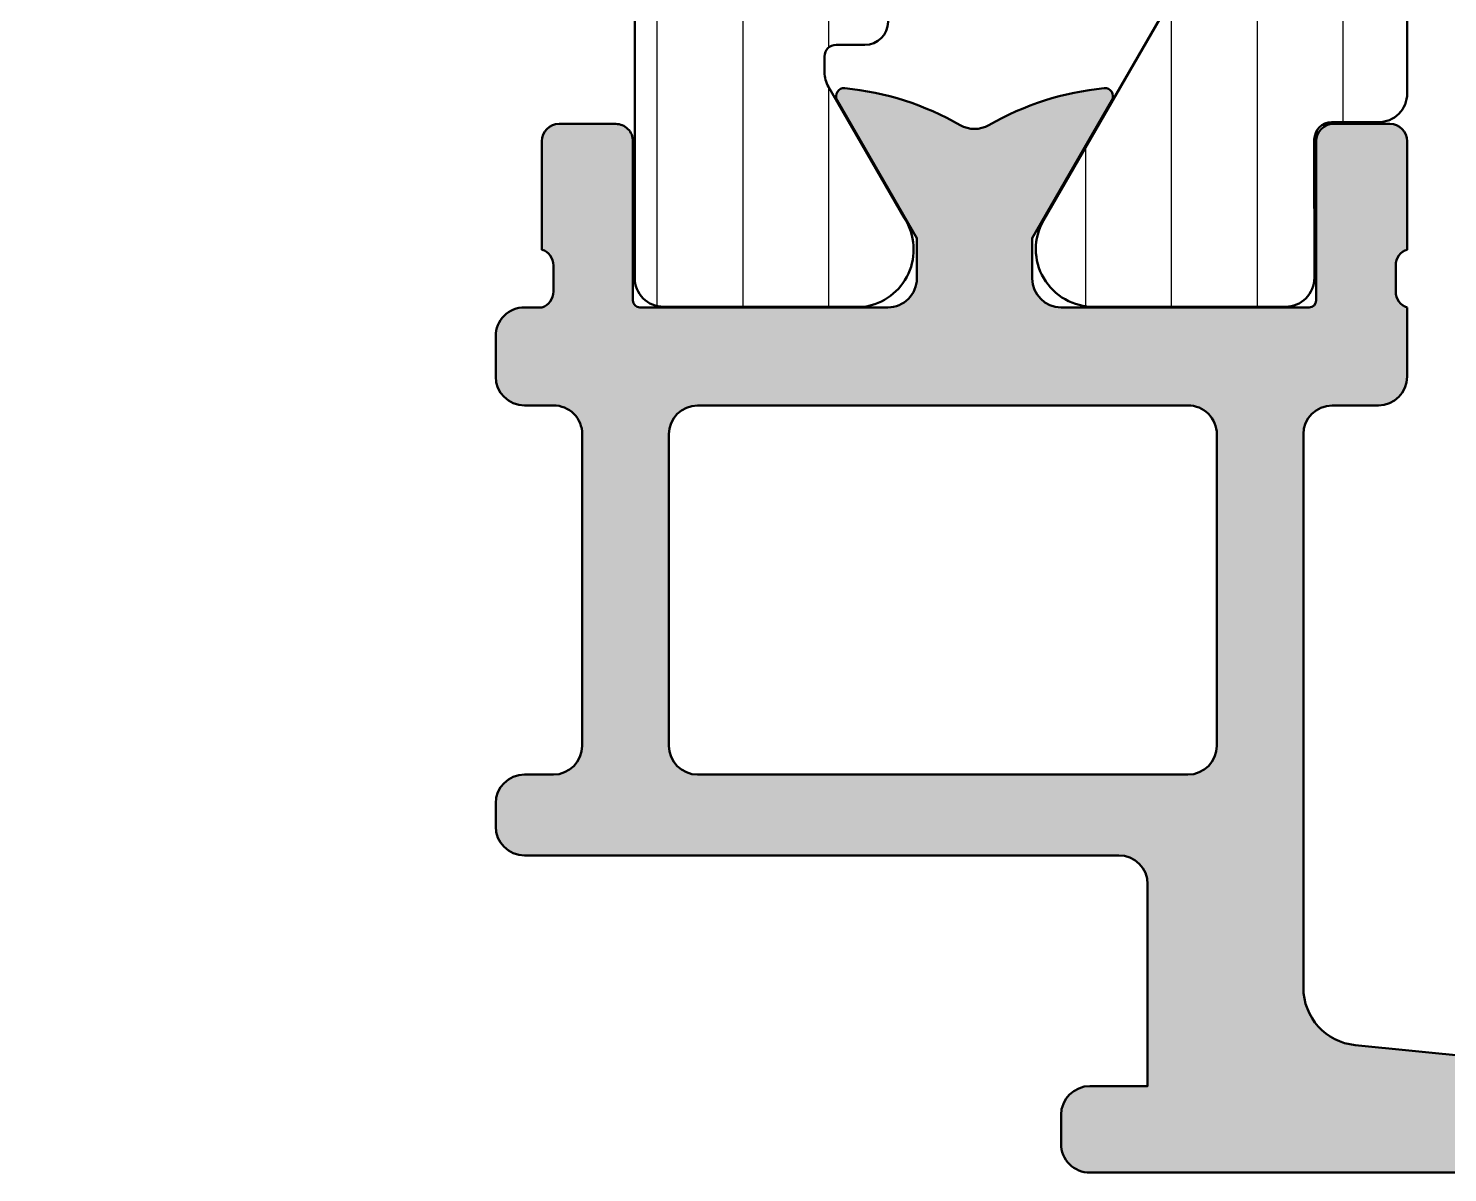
# Model space of a CAD drawing. Extents: x -30 to 40, y 10 to 95.
# Drawn here: x -10.9 to 13.7, y 10 to 29.84 of the extents above; entities that cross this region are included whole.
import ezdxf

# ---------------------------------------------------------------- set-up
doc = ezdxf.new("R2010")
doc.units = 0
for name, color, linetype, lineweight in [('0S-Alu contour', 7, 'Continuous', 50), ('0S-Alu hatch', 252, 'Continuous', 25), ('0S-Plastic contour', 254, 'Continuous', 50), ('0S-Plastic hatch', 253, 'Continuous', 25)]:
    doc.layers.add(name, color=color, linetype=linetype, lineweight=lineweight)
pattern_1 = [(90, (0, 0), (-1.4859, 0), [])]

# ---------------------------------------------------------------- blocks, each defined once
blk = doc.blocks.new('357010__941BBC19_8285_4D33_B949_28603EFFC6F2_')
at = {"layer": '0S-Alu hatch'}
h = blk.add_hatch(color=256, dxfattribs=at)
edge = h.paths.add_edge_path()
edge.add_ellipse((-1.7999898032567, 17.40005390802865), major_axis=(-0.5000203212478828, 0), ratio=1, start_angle=90.00232850153498, end_angle=179.9976714983276, ccw=False)
edge.add_line((-1.799969482421637, 16.90003358719369), (-2.299987792968764, 16.90003358719371))
edge.add_arc((-2.299873074497469, 16.39991886872267), 0.5001147316283513, 90.01314275281119, 179.9868572471968)
edge.add_line((-2.799987792968511, 16.40003358719378), (-2.799987792968607, 16.00000917313124))
edge.add_arc((-2.299873074497391, 16.0001238916024), 0.5001147316285254, 180.0131427528032, 269.9868572471953)
edge.add_line((-2.299987792968629, 15.50000917313119), (8.000000000000126, 15.50000917313125))
edge.add_ellipse((7.999999832762057, 15.00000900589331), major_axis=(-0.5000001672379706, 0), ratio=1, start_angle=180.0000191671709, end_angle=269.9999808359352, ccw=False)
edge.add_line((8.5, 15.00000917315848), (8.500000000000238, 11.50000905392193))
edge.add_line((8.500000000000238, 11.50000905392193), (7.500000000000142, 11.50000905392193))
edge.add_arc((7.500114718492028, 10.99989433541634), 0.500114731662908, 90.01314275516937, 179.9868504146385)
edge.add_line((7.000000000000112, 11.00000911352657), (7.000000000000255, 10.4999999999999))
edge.add_arc((7.500000000000255, 10.5), 0.5, 180, 270.0000000000008)
edge.add_line((7.500000000000262, 10), (34.51516230869372, 10))
edge.add_arc((34.51516230869372, 11), 1, 270, 330.0000000000003)
edge.add_line((35.38118771247816, 10.5), (39.93301270189221, 18.3839921488269))
edge.add_arc((39.49999999999998, 18.63399214882693), 0.5000000000000209, 329.9999999999986, 360)
edge.add_line((40, 18.63399214882693), (40, 19.50001755261138))
edge.add_arc((39.49988893498797, 19.49990648759932), 0.5001110773447327, 0.0127242862475983, 89.9872757137696)
edge.add_line((39.50000000000003, 20.00001755261135), (38.19999976158141, 20.00002518200592))
edge.add_arc((38.20012636111602, 19.49989858247132), 0.5001266155579773, 90.01450356544385, 179.985496434536)
edge.add_line((37.69999976158143, 19.5000251820061), (37.69999999999999, 19.00002518200591))
edge.add_line((37.69999999999999, 19.00002518200591), (38.15963058617074, 19.00002768697078))
edge.add_ellipse((38.15963331086043, 18.50002768697821), major_axis=(-0.4999999999999881, 0), ratio=1, start_angle=146.0000000000031, end_angle=270.000312226439, ccw=False)
edge.add_line((38.57415209713796, 18.22043123524287), (34.25727891424381, 11.82040354826459))
edge.add_ellipse((33.84276012796629, 12.09999999999996), major_axis=(-0.4999999999999938, 0), ratio=1, start_angle=90.0000000000008, end_angle=146.0000000000007, ccw=False)
edge.add_line((33.84276012796629, 11.59999999999996), (33.19999952316283, 11.59999999999996))
edge.add_ellipse((33.19999952316283, 12.09999999999996), major_axis=(-0.5, 0), ratio=1, start_angle=0, end_angle=90, ccw=False)
edge.add_line((32.69999952316283, 12.09999999999996), (32.69999952316283, 19.00003281140044))
edge.add_line((32.69999952316283, 19.00003281140044), (33.69999999999999, 19.00003281140044))
edge.add_line((33.69999999999999, 19.00003281140044), (33.69999952316283, 19.50003281140044))
edge.add_arc((33.20001632405638, 19.500049612294), 0.499983199388732, 359.9980746948052, 450.001925305276)
edge.add_line((33.19999952316285, 20.00003281140045), (31.89999443689983, 20.00001958706485))
edge.add_arc((31.89999952316285, 19.50001958709071), 0.5000000000000135, 90.00058284280946, 180)
edge.add_line((31.39999952316284, 19.50001958709071), (31.3999995231628, 15.50003223253827))
edge.add_ellipse((30.89999952316285, 15.50003223253825), major_axis=(-0.4999999999999574, 0), ratio=1, start_angle=89.99176985713979, end_angle=180, ccw=False)
edge.add_line((30.89992770161769, 15.00003223769663), (30.400071344708, 15.00010407741746))
edge.add_arc((30.39999952316284, 14.50010408257577), 0.5000000000000197, 89.99176985714065, 180)
edge.add_line((29.89999952316282, 14.50010408257577), (29.89999952316281, 14.30003457070762))
edge.add_arc((30.39999952316282, 14.30003457070762), 0.5000000000000036, 180, 270.0000000000004)
edge.add_line((30.39999952316282, 13.80003457070762), (30.89999952316282, 13.80003457070762))
edge.add_ellipse((30.89999952316282, 13.30003457070762), major_axis=(-0.4999999999999983, 0), ratio=1, start_angle=180, end_angle=270, ccw=False)
edge.add_line((31.39999952316282, 13.30003457070762), (31.39999952316276, 12.09999999999997))
edge.add_ellipse((30.89999952316272, 12.09999999999998), major_axis=(-0.5000000000000356, 0), ratio=1, start_angle=90.0000000000008, end_angle=180, ccw=False)
edge.add_line((30.89999952316273, 11.59999999999994), (18.20009077759615, 11.59999999999993))
edge.add_line((18.20009077759615, 11.59999999999993), (12.10049743652368, 12.20995962021374))
edge.add_ellipse((12.20000032875127, 13.20499722349364), major_axis=(-1.000000328751271, 0), ratio=1, start_angle=-2.6998692987945105e-06, end_angle=84.2894563541301, ccw=False)
edge.add_line((11.2, 13.20499717637201), (11.2, 22.79999999999995))
edge.add_ellipse((11.7, 22.79999999999995), major_axis=(-0.4999999999999965, 0), ratio=1, start_angle=270.0000000000008, end_angle=360, ccw=False)
edge.add_line((11.69999999999999, 23.29999999999994), (12.50000000000001, 23.29999999999995))
edge.add_arc((12.50000000000001, 23.79999999999995), 0.5, 270, 360)
edge.add_line((13, 23.79999999999995), (13, 25))
edge.add_ellipse((13.07883644654306, 25.26752059199312), major_axis=(-0.2788950563274408, 0), ratio=1, start_angle=-1.16458937409908, end_angle=73.58012358050598, ccw=False)
edge.add_line((12.799999, 25.2731889999915), (12.799999, 25.7267829999915))
edge.add_ellipse((13.07886709564317, 25.73244365946857), major_axis=(-0.2789255417371471, 0), ratio=1, start_angle=-73.57540544464467, end_angle=1.1628700728880972, ccw=False)
edge.add_line((13, 25.9999869999915), (13, 27.87999800000001))
edge.add_arc((12.70000000000001, 27.87999800000001), 0.2999999999999936, 0, 90)
edge.add_line((12.70000000000001, 28.179998), (11.7200256809572, 28.17999800000002))
edge.add_arc((11.7200256809572, 27.87999800000001), 0.3000000000000007, 90, 180)
edge.add_line((11.4200256809572, 27.87999800000001), (11.42002568095722, 25.12000000000002))
edge.add_ellipse((11.30002568095719, 25.12000000000002), major_axis=(-0.1200000000000223, 0), ratio=1, start_angle=90, end_angle=180, ccw=False)
edge.add_line((11.30002568095719, 25), (6.999999999999992, 25))
edge.add_ellipse((6.999999999999992, 25.49999999999999), major_axis=(-0.4999999999999858, 0), ratio=1, start_angle=0, end_angle=90, ccw=False)
edge.add_line((6.500000000000007, 25.49999999999999), (6.500000000000014, 26.19999999999999))
edge.add_line((6.500000000000014, 26.19999999999999), (7.881495457622364, 28.59282032302756))
edge.add_arc((7.761880215351695, 28.66188021535171), 0.1381197846483017, 330.000000000003, 455.6225775507925)
edge.add_arc((8.238223241173817, 23.82339113815223), 4.999999999999973, 95.62257755079376, 119.8582549736608)
edge.add_ellipse((5.500015258789133, 28.59331954906201), major_axis=(-0.4999999999999868, 0), ratio=1, start_angle=60.14174502633978, end_angle=119.8582549736602, ccw=False)
edge.add_arc((2.761807276404418, 23.82339113815213), 5.000000000000066, 60.1417450263394, 84.37742244920618)
edge.add_arc((3.238150302226543, 28.66188021535171), 0.1381197846483027, 84.37742244920398, 209.9999999999984)
edge.add_line((3.118535059955875, 28.59282032302756), (4.500030517578231, 26.20000000000001))
edge.add_line((4.500030517578231, 26.20000000000001), (4.500030517578231, 25.5))
edge.add_ellipse((4.000030517578245, 25.5), major_axis=(-0.4999999999999858, 0), ratio=1, start_angle=89.9999999999992, end_angle=180, ccw=False)
edge.add_line((4.000030517578238, 25.00000000000002), (-0.2999951633789735, 25.00000000000001))
edge.add_ellipse((-0.2999951633789664, 25.12000000000001), major_axis=(-0.120000000000001, 0), ratio=1, start_angle=0, end_angle=89.9999999999967, ccw=False)
edge.add_line((-0.4199951633789674, 25.12000000000001), (-0.419995163378971, 27.87999800000001))
edge.add_arc((-0.7199951633789752, 27.87999800000001), 0.3000000000000043, 0, 90.00000000000134)
edge.add_line((-0.7199951633789822, 28.17999800000001), (-1.699969482421764, 28.17999800000001))
edge.add_arc((-1.699969482421764, 27.87999800000001), 0.3000000000000007, 90, 180)
edge.add_line((-1.999969482421764, 27.87999800000001), (-1.999969482421754, 25.99998699999151))
edge.add_ellipse((-2.07883657806493, 25.73244365946858), major_axis=(-0.2789255417371497, 0), ratio=1, start_angle=178.8371299271117, end_angle=253.5754054446436, ccw=False)
edge.add_line((-1.799968482421762, 25.72678299999151), (-1.79996848242176, 25.27318899999149))
edge.add_ellipse((-2.078805928964797, 25.2675205919931), major_axis=(-0.2788950563274239, 0), ratio=1, start_angle=106.419876419496, end_angle=181.1645893740998, ccw=False)
edge.add_line((-1.999969482421738, 25), (-2.299969482421751, 25))
edge.add_arc((-2.299969482421772, 24.50000000000001), 0.4999999999999894, 89.99999999999756, 180)
edge.add_line((-2.799969482421762, 24.50000000000001), (-2.799969482421737, 23.79999999999999))
edge.add_arc((-2.299969482421772, 23.79999999999998), 0.4999999999999645, 180, 270)
edge.add_line((-2.299969482421772, 23.30000000000001), (-1.799969482421758, 23.3))
edge.add_ellipse((-1.799969482421744, 22.8), major_axis=(-0.5000000000000071, 0), ratio=1, start_angle=180, end_angle=270.00000000000165, ccw=False)
edge.add_line((-1.299969482421737, 22.8), (-1.299969482421737, 17.40003358719365))
edge = h.paths.add_edge_path()
edge.add_ellipse((0.7000305175782487, 17.40000917313124), major_axis=(-0.4999999999999929, 0), ratio=1, start_angle=0, end_angle=89.9999999999992, ccw=False)
edge.add_line((0.2000305175782557, 17.40000917313125), (0.2000305175782557, 22.80000000000001))
edge.add_ellipse((0.7000305175782559, 22.80000000000001), major_axis=(-0.5, 0), ratio=1, start_angle=270, end_angle=360, ccw=False)
edge.add_line((0.7000305175782559, 23.3), (9.200000000000003, 23.3))
edge.add_ellipse((9.200000000000008, 22.80000000000001), major_axis=(-0.5, 0), ratio=1, start_angle=180, end_angle=270.0000000000008, ccw=False)
edge.add_line((9.700000000000008, 22.80000000000001), (9.700000000000003, 17.40000917313124))
edge.add_ellipse((9.200000000000003, 17.40000917313124), major_axis=(-0.5, 0), ratio=1, start_angle=90, end_angle=180, ccw=False)
edge.add_line((9.200000000000003, 16.90000917313124), (0.7000305175782416, 16.90000917313124))
at = {"layer": '0S-Alu contour', "color": 7}
for points in [[(3.118535059955875, 28.59282032302756), (4.500030517578231, 26.20000000000001), (4.500030517578231, 25.5)], [(6.500000000000007, 25.49999999999999), (6.500000000000014, 26.19999999999999), (7.881495457622364, 28.59282032302756)], [(-0.7199951633789822, 28.17999800000001), (-1.699969482421764, 28.17999800000001)], [(12.70000000000001, 28.179998), (11.7200256809572, 28.17999800000002)], [(-1.999969482421764, 27.87999800000001), (-1.999969482421754, 25.99998699999151)], [(-0.4199951633789674, 25.12000000000001), (-0.419995163378971, 27.87999800000001)], [(11.4200256809572, 27.87999800000001), (11.42002568095722, 25.12000000000002)], [(13, 25.9999869999915), (13, 27.87999800000001)], [(-1.799968482421762, 25.72678299999151), (-1.79996848242176, 25.27318899999149)], [(12.799999, 25.2731889999915), (12.799999, 25.7267829999915)], [(-1.999969482421738, 25), (-2.299969482421751, 25)], [(4.000030517578238, 25.00000000000002), (-0.2999951633789735, 25.00000000000001)], [(11.30002568095719, 25), (6.999999999999992, 25)], [(13, 23.79999999999995), (13, 25)], [(-2.799969482421762, 24.50000000000001), (-2.799969482421737, 23.79999999999999)], [(-2.299969482421772, 23.30000000000001), (-1.799969482421758, 23.3)], [(0.7000305175782559, 23.3), (9.200000000000003, 23.3)], [(11.69999999999999, 23.29999999999994), (12.50000000000001, 23.29999999999995)], [(-1.299969482421737, 22.8), (-1.299969482421737, 17.40003358719365)], [(0.2000305175782557, 17.40000917313125), (0.2000305175782557, 22.80000000000001)], [(9.700000000000008, 22.80000000000001), (9.700000000000003, 17.40000917313124)], [(11.2, 13.20499717637201), (11.2, 22.79999999999995)], [(33.19999952316285, 20.00003281140045), (31.89999443689983, 20.00001958706485)], [(39.50000000000003, 20.00001755261135), (38.19999976158141, 20.00002518200592)], [(31.39999952316284, 19.50001958709071), (31.3999995231628, 15.50003223253827)], [(32.69999952316283, 12.09999999999996), (32.69999952316283, 19.00003281140044), (33.69999999999999, 19.00003281140044), (33.69999952316283, 19.50003281140044)], [(37.69999976158143, 19.5000251820061), (37.69999999999999, 19.00002518200591), (38.15963058617074, 19.00002768697078)], [(40, 18.63399214882693), (40, 19.50001755261138)], [(38.57415209713796, 18.22043123524287), (34.25727891424381, 11.82040354826459)], [(35.38118771247816, 10.5), (39.93301270189221, 18.3839921488269)], [(-1.799969482421637, 16.90003358719369), (-2.299987792968764, 16.90003358719371)], [(9.200000000000003, 16.90000917313124), (0.7000305175782416, 16.90000917313124)], [(-2.799987792968511, 16.40003358719378), (-2.799987792968607, 16.00000917313124)], [(-2.299987792968629, 15.50000917313119), (8.000000000000126, 15.50000917313125)], [(8.5, 15.00000917315848), (8.500000000000238, 11.50000905392193), (7.500000000000142, 11.50000905392193)], [(30.89992770161769, 15.00003223769663), (30.400071344708, 15.00010407741746)], [(29.89999952316282, 14.50010408257577), (29.89999952316281, 14.30003457070762)], [(30.39999952316282, 13.80003457070762), (30.89999952316282, 13.80003457070762)], [(31.39999952316282, 13.30003457070762), (31.39999952316276, 12.09999999999997)], [(30.89999952316273, 11.59999999999994), (18.20009077759615, 11.59999999999993), (12.10049743652368, 12.20995962021374)], [(33.84276012796629, 11.59999999999996), (33.19999952316283, 11.59999999999996)], [(7.000000000000112, 11.00000911352657), (7.000000000000255, 10.4999999999999)], [(7.500000000000262, 10), (34.51516230869372, 10)]]:
    blk.add_lwpolyline(points, dxfattribs=at)
for centre, radius, start, end in [((3.238150302226543, 28.66188021535171), 0.1381197846483027, 84.37742244920398, 209.9999999999984), ((2.761807276404418, 23.82339113815213), 5.000000000000066, 60.1417450263394, 84.37742244920618), ((8.238223241173817, 23.82339113815223), 4.999999999999973, 95.62257755079376, 119.8582549736608), ((7.761880215351695, 28.66188021535171), 0.1381197846483017, 330.000000000003, 95.62257755079256), ((-1.699969482421764, 27.87999800000001), 0.3000000000000007, 90, 180), ((-0.7199951633789752, 27.87999800000001), 0.3000000000000043, 0, 90.00000000000134), ((11.7200256809572, 27.87999800000001), 0.3000000000000007, 90, 180), ((12.70000000000001, 27.87999800000001), 0.2999999999999936, 0, 90), ((-2.299969482421772, 24.50000000000001), 0.4999999999999894, 89.99999999999756, 180), ((-2.299969482421772, 23.79999999999998), 0.4999999999999645, 180, 270), ((12.50000000000001, 23.79999999999995), 0.5, 270, 0), ((31.89999952316285, 19.50001958709071), 0.5000000000000135, 90.00058284280946, 180), ((33.20001632405638, 19.500049612294), 0.499983199388732, 359.9980746948052, 90.00192530527598), ((38.20012636111602, 19.49989858247132), 0.5001266155579773, 90.01450356544385, 179.985496434536), ((39.49988893498797, 19.49990648759932), 0.5001110773447327, 0.0127242862475983, 89.9872757137696), ((39.49999999999998, 18.63399214882693), 0.5000000000000209, 329.9999999999986, 0), ((-2.299873074497469, 16.39991886872267), 0.5001147316283513, 90.01314275281119, 179.9868572471968), ((-2.299873074497391, 16.0001238916024), 0.5001147316285254, 180.0131427528032, 269.9868572471953), ((30.39999952316284, 14.50010408257577), 0.5000000000000197, 89.99176985714065, 180), ((30.39999952316282, 14.30003457070762), 0.5000000000000036, 180, 270.0000000000004), ((7.500114718492028, 10.99989433541634), 0.500114731662908, 90.01314275516937, 179.9868504146385), ((7.500000000000255, 10.5), 0.5, 180, 270.0000000000008), ((34.51516230869372, 11), 1, 270, 330.0000000000003)]:
    blk.add_arc(centre, radius, start, end, dxfattribs=at)
at = {"layer": '0S-Alu contour', "color": 7, "extrusion": (0, 0, -1)}
for centre, radius, start, end in [((-5.500015258789133, 28.59331954906201), 0.4999999999999868, 240.1417450263398, 299.8582549736602), ((2.07883657806493, 25.73244365946858), 0.2789255417371497, 106.4245945553564, 181.1628700728884), ((-13.07886709564317, 25.73244365946857), 0.2789255417371471, 358.8371299271119, 73.57540544464473), ((-4.000030517578245, 25.5), 0.4999999999999858, 180, 270.0000000000008), ((-6.999999999999992, 25.49999999999999), 0.4999999999999858, 270, 0), ((2.078805928964797, 25.2675205919931), 0.2788950563274239, 178.8354106259002, 253.580123580504), ((0.2999951633789664, 25.12000000000001), 0.120000000000001, 270.0000000000033, 0), ((-11.30002568095719, 25.12000000000002), 0.1200000000000223, 180, 270), ((-13.07883644654306, 25.26752059199312), 0.2788950563274408, 286.419876419494, 1.164589374099114), ((1.799969482421744, 22.8), 0.5000000000000071, 89.99999999999837, 180), ((-0.7000305175782559, 22.80000000000001), 0.5, 0, 90), ((-9.200000000000008, 22.80000000000001), 0.5, 89.9999999999992, 180), ((-11.7, 22.79999999999995), 0.4999999999999965, 0, 89.9999999999992), ((-38.15963331086043, 18.50002768697821), 0.4999999999999881, 89.99968777356098, 213.9999999999969), ((1.7999898032567, 17.40005390802865), 0.5000203212478828, 180.0023285016724, 269.997671498465), ((-0.7000305175782487, 17.40000917313124), 0.4999999999999929, 270.0000000000008, 0), ((-9.200000000000003, 17.40000917313124), 0.5, 180, 270), ((-7.999999832762057, 15.00000900589331), 0.5000001672379706, 90.0000191640648, 179.9999808328291), ((-30.89999952316285, 15.50003223253825), 0.4999999999999574, 180, 270.0082301428602), ((-30.89999952316282, 13.30003457070762), 0.4999999999999983, 90, 180), ((-12.20000032875127, 13.20499722349364), 1.000000328751271, 275.7105436458699, 2.6998693284e-06), ((-30.89999952316272, 12.09999999999998), 0.5000000000000356, 180, 269.9999999999992), ((-33.19999952316283, 12.09999999999996), 0.5, 270, 0), ((-33.84276012796629, 12.09999999999996), 0.4999999999999938, 213.9999999999993, 269.9999999999992)]:
    blk.add_arc(centre, radius, start, end, dxfattribs=at)
blk = doc.blocks.new('244381__C27833D8_214C_4881_BDEB_C3F2AD22E006___C66CCAC8_19B4_4823_9465_B4FE70F421A6_')
at = {"layer": '0S-Plastic hatch'}
h = blk.add_hatch(dxfattribs=at)
h.set_pattern_fill('ANSI31', color=256, scale=0.4680000000000001, angle=45, style=0)
h.set_pattern_definition(pattern_1)
edge = h.paths.add_edge_path()
edge.add_line((-0.689378923369489, 57.45000000000214), (-6.165939918831561, 57.45000000000215))
edge.add_arc((-6.165939918831675, 56.95000000000178), 0.5000000000003624, 89.99999999998697, 119.9999999999894)
edge.add_line((-6.415939918831776, 57.38301270189436), (-10.64991451504716, 54.93852632902732))
edge.add_arc((-10.39991451504729, 54.50551362713491), 0.5000000000000967, 119.9999999999757, 180)
edge.add_line((-10.89991451504739, 54.50551362713491), (-10.89991451504739, 44.2018827742202))
edge.add_line((-10.89991451504739, 44.2018827742202), (-10.44167099437403, 33.70638061263662))
edge.add_arc((-9.442622772792333, 33.75000000000198), 0.9999999999998387, 182.5000000000017, 270.0000000000061)
edge.add_line((-9.442622772792227, 32.75000000000215), (-1.58241885075467, 32.75000000000213))
edge.add_ellipse((-1.582418850754635, 32.25000000000232), major_axis=(-0.4999999999998153, 0), ratio=1, start_angle=207.0072193886972, end_angle=270.0000000000041, ccw=False)
edge.add_line((-1.13694419407586, 32.47705138241772), (-0.4219284932878722, 31.0741910675401))
edge.add_ellipse((-0.6892132872952815, 30.93796023809087), major_axis=(-0.3000000000000101, 0), ratio=1, start_angle=179.9920113084649, end_angle=207.0072193886818, ccw=False)
edge.add_line((-0.3892132902113369, 30.93791840939994), (-0.3899700994855664, 25.50999861706367))
edge.add_arc((0.1100258779530492, 25.50999597743859), 0.4999959774455833, 179.9996975182267, 270.0003024811867)
edge.add_line((0.1100285175781294, 25.00999999999998), (3.586570015677601, 25.00999999999997))
edge.add_arc((3.444259366686253, 25.99981807472282), 0.9999960709244732, 278.1816080518995, 392.7270160998408)
edge.add_line((4.285512015677596, 26.54045299999997), (2.966995162718951, 28.82419149298998))
edge.add_ellipse((3.400007879449347, 29.07419146728954), major_axis=(-0.5000000000000199, 0), ratio=1, start_angle=0.001175055589214935, end_angle=29.999996599344172, ccw=False)
edge.add_line((2.900007879554478, 29.07418121299508), (2.900085484952619, 29.34999999957518))
edge.add_ellipse((3.100085485166069, 29.34999999978869), major_axis=(-0.2000000002134499, 0), ratio=1, start_angle=270.000000061201, end_angle=360, ccw=False)
edge.add_line((3.100085484952437, 29.55000000000215), (3.600119733946293, 29.5500000000022))
edge.add_arc((3.600119733946321, 29.95000000000216), 0.3999999999999559, 269.9999999999959, 449.9999999999959)
edge.add_ellipse((3.600119733946343, 30.65000000000218), major_axis=(-0.3000000000000647, 0), ratio=1, start_angle=0, end_angle=90.00000000000142, ccw=False)
edge.add_line((3.300119733946278, 30.65000000000218), (3.300119733946281, 30.85000000000218))
edge.add_arc((3.000119733946277, 30.85000000000218), 0.3000000000000043, 0, 180)
edge.add_line((2.700119733946273, 30.85000000000218), (2.70011973394628, 30.6655783596252))
edge.add_ellipse((2.400119733946262, 30.66557835962518), major_axis=(-0.3000000000000184, 0), ratio=1, start_angle=82.23741734384498, end_angle=180, ccw=False)
edge.add_ellipse((2.629736234724745, 32.3500000000022), major_axis=(-2.000000000000061, 0), ratio=1, start_angle=27.00721938868992, end_angle=82.237417343841, ccw=False)
edge.add_line((0.8478376080088169, 31.44179447034047), (-3.745389171726237, 40.45370226400081))
edge.add_ellipse((-3.299914515048108, 40.68075364641624), major_axis=(-0.4999999999992595, 0), ratio=1, start_angle=0, end_angle=27.007219388734995, ccw=False)
edge.add_line((-3.799914515047367, 40.68075364641624), (-3.799914515047369, 46.80441558773061))
edge.add_ellipse((-3.299914515047383, 46.80441558773061), major_axis=(-0.4999999999999858, 0), ratio=1, start_angle=314.9999999999979, end_angle=360, ccw=False)
edge.add_line((-3.653467905640634, 47.15796897832389), (-0.2857009526743686, 50.52573593128991))
edge.add_arc((-1.699914515047403, 51.93994949366306), 1.999999999999995, 314.9999999999977, 360)
edge.add_line((0.300085484952592, 51.93994949366306), (0.3000854849527101, 55.40247913859531))
edge.add_ellipse((1.300085484952639, 55.40247913859527), major_axis=(-0.999999999999929, 0), ratio=1, start_angle=296.98646930829625, end_angle=360, ccw=False)
edge.add_line((0.8463054136234321, 56.29359285011828), (2.263985712547473, 57.01551538239346))
edge.add_ellipse((2.400119733946247, 56.7481812689365), major_axis=(-0.3000000000000356, 0), ratio=1, start_angle=180, end_angle=296.98646930829335, ccw=False)
edge.add_line((2.700119733946283, 56.7481812689365), (2.70011973394628, 56.65000000000213))
edge.add_arc((3.000119733946277, 56.65000000000214), 0.2999999999999971, 180, 360)
edge.add_line((3.300119733946274, 56.65000000000214), (3.300119733946281, 56.85000000000213))
edge.add_ellipse((3.60011973394635, 56.85000000000211), major_axis=(-0.3000000000000682, 0), ratio=1, start_angle=270, end_angle=360, ccw=False)
edge.add_arc((3.600119733946321, 57.55000000000215), 0.3999999999999701, 270.0000000000041, 450.000000000004)
edge.add_line((3.600119733946293, 57.95000000000213), (3.100085484952494, 57.9500000000022))
edge.add_ellipse((3.10008548495265, 58.1500000000021), major_axis=(-0.1999999999999034, 0), ratio=1, start_angle=0, end_angle=89.99999999995521, ccw=False)
edge.add_line((2.900085484952747, 58.1500000000021), (2.900007879554472, 58.42581878700404))
edge.add_ellipse((3.400007879449312, 58.42580853271038), major_axis=(-0.4999999999999902, 0), ratio=1, start_angle=330.00000340065566, end_angle=359.9988249447209, ccw=False)
edge.add_line((2.966995162718942, 58.67580850700993), (4.285512015677603, 60.95954699999998))
edge.add_arc((3.444259366686253, 61.50018192527712), 0.9999960709244721, 327.2729839001601, 441.8183919481002)
edge.add_line((3.586570015677606, 62.48999999999997), (0.1100285175781295, 62.48999999999997))
edge.add_arc((0.1100258779530563, 61.99000402256135), 0.4999959774455833, 89.99969751881414, 180.0003024817733)
edge.add_line((-0.3899700994855592, 61.99000138293116), (-0.3893789262855591, 57.7500418286932))
edge.add_ellipse((-0.6893789233694961, 57.75000000000214), major_axis=(-0.3000000000000025, 0), ratio=1, start_angle=90.00000000000131, end_angle=180.0079886915353, ccw=False)
edge = h.paths.add_edge_path()
edge.add_line((-4.414128077420407, 48.65000000000215), (-9.199914515047347, 48.65000000000215))
edge.add_ellipse((-9.199914515047347, 49.65000000000215), major_axis=(-1, 0), ratio=1, start_angle=0, end_angle=90, ccw=False)
edge.add_line((-10.19991451504735, 49.65000000000215), (-10.19991451504734, 53.81269330410751))
edge.add_ellipse((-9.199914515047347, 53.81269330410751), major_axis=(-0.9999999999999964, 0), ratio=1, start_angle=300.0000000000001, end_angle=360, ccw=False)
edge.add_line((-9.699914515047347, 54.67871870789195), (-6.344400887914396, 56.61602540378659))
edge.add_ellipse((-5.844400887914389, 55.75000000000216), major_axis=(-0.9999999999999994, 0), ratio=1, start_angle=270.0000000000004, end_angle=300.0000000000005, ccw=False)
edge.add_line((-5.844400887914396, 56.75000000000216), (-1.999914515047301, 56.75000000000216))
edge.add_ellipse((-1.999914515047301, 55.75000000000216), major_axis=(-1, 0), ratio=1, start_angle=180, end_angle=270, ccw=False)
edge.add_line((-0.9999145150473012, 55.75000000000216), (-0.9999145150473006, 52.06421356237525))
edge.add_ellipse((-1.999914515047308, 52.06421356237525), major_axis=(-1.000000000000007, 0), ratio=1, start_angle=135.0000000000006, end_angle=180, ccw=False)
edge.add_line((-1.292807733860748, 51.3571067811887), (-3.707021296233858, 48.94289321881561))
edge.add_ellipse((-4.414128077420407, 49.65000000000215), major_axis=(-0.9999999999999998, 0), ratio=1, start_angle=90, end_angle=135.0000000000001, ccw=False)
edge = h.paths.add_edge_path()
edge.add_ellipse((-2.884322525292411, 34.75000000000207), major_axis=(-0.4999999999999235, 0), ratio=1, start_angle=89.99999999999852, end_angle=206.7367475977945, ccw=False)
edge.add_line((-2.884322525292425, 34.25000000000215), (-8.807447307541004, 34.25000000000216))
edge.add_ellipse((-8.807447307540983, 35.25000000000213), major_axis=(-0.9999999999999715, 0), ratio=1, start_angle=2.5000000000035243, end_angle=89.9999999999988, ccw=False)
edge.add_line((-9.80649552912281, 35.20638061263674), (-9.986457626838506, 39.32819030631973))
edge.add_ellipse((-9.486933516047735, 39.35000000000231), major_axis=(-0.4999999999998404, 0), ratio=1, start_angle=-90.00000000002109, end_angle=2.499999999990507, ccw=False)
edge.add_line((-9.48693351604755, 39.85000000000214), (-5.201579273487716, 39.85000000000214))
edge.add_ellipse((-5.201579273487723, 39.35000000000206), major_axis=(-0.5000000000000853, 0), ratio=1, start_angle=206.7367475977952, end_angle=269.9999999999992, ccw=False)
edge.add_line((-4.755037760279495, 39.57494594235664), (-2.437781012084323, 34.97494594235657))
edge = h.paths.add_edge_path()
edge.add_ellipse((-9.57425540186457, 41.35000000000216), major_axis=(-0.5000000000000142, 0), ratio=1, start_angle=2.500000000001819, end_angle=90.00000000000159, ccw=False)
edge.add_line((-10.07377951265551, 41.32819030631948), (-10.19991451504735, 44.21715682855328))
edge.add_line((-10.19991451504735, 44.21715682855328), (-10.19991451504734, 47.15000000000215))
edge.add_ellipse((-9.69991451504734, 47.15000000000215), major_axis=(-0.5, 0), ratio=1, start_angle=270.0000000000008, end_angle=360, ccw=False)
edge.add_line((-9.699914515047347, 47.65000000000215), (-5.599914515047323, 47.65000000000215))
edge.add_ellipse((-5.599914515047323, 47.15000000000215), major_axis=(-0.5, 0), ratio=1, start_angle=180, end_angle=270, ccw=False)
edge.add_line((-5.099914515047323, 47.15000000000215), (-5.09991451504732, 41.35000000000213))
edge.add_ellipse((-5.599914515047323, 41.35000000000213), major_axis=(-0.5000000000000036, 0), ratio=1, start_angle=90, end_angle=180, ccw=False)
edge.add_line((-5.599914515047323, 40.85000000000214), (-9.574255401864553, 40.85000000000214))
at = {"layer": '0S-Alu contour', "color": 7}
for points in [[(-9.699914515047347, 54.67871870789195), (-6.344400887914396, 56.61602540378659)], [(-5.844400887914396, 56.75000000000216), (-1.999914515047301, 56.75000000000216)], [(-0.9999145150473012, 55.75000000000216), (-0.9999145150473006, 52.06421356237525)], [(-10.19991451504735, 49.65000000000215), (-10.19991451504734, 53.81269330410751)], [(-1.292807733860748, 51.3571067811887), (-3.707021296233858, 48.94289321881561)], [(-4.414128077420407, 48.65000000000215), (-9.199914515047347, 48.65000000000215)], [(-9.699914515047347, 47.65000000000215), (-5.599914515047323, 47.65000000000215)], [(-10.07377951265551, 41.32819030631948), (-10.19991451504735, 44.21715682855328), (-10.19991451504734, 47.15000000000215)], [(-5.099914515047323, 47.15000000000215), (-5.09991451504732, 41.35000000000213)], [(-5.599914515047323, 40.85000000000214), (-9.574255401864553, 40.85000000000214)], [(-9.48693351604755, 39.85000000000214), (-5.201579273487716, 39.85000000000214)], [(-4.755037760279495, 39.57494594235664), (-2.437781012084323, 34.97494594235657)], [(-9.80649552912281, 35.20638061263674), (-9.986457626838506, 39.32819030631973)], [(-2.884322525292425, 34.25000000000215), (-8.807447307541004, 34.25000000000216)]]:
    blk.add_lwpolyline(points, dxfattribs=at)
at = {"layer": '0S-Alu contour', "color": 7, "extrusion": (0, 0, -1)}
for centre, radius, start, end in [((5.844400887914389, 55.75000000000216), 0.9999999999999994, 59.99999999999951, 89.99999999999959), ((1.999914515047301, 55.75000000000216), 1, 90, 180), ((9.199914515047347, 53.81269330410751), 0.9999999999999964, 0, 59.99999999999986), ((1.999914515047308, 52.06421356237525), 1.000000000000007, 180, 224.9999999999994), ((9.199914515047347, 49.65000000000215), 1, 270, 0), ((4.414128077420407, 49.65000000000215), 0.9999999999999998, 224.9999999999999, 270), ((9.69991451504734, 47.15000000000215), 0.5, 0, 89.9999999999992), ((5.599914515047323, 47.15000000000215), 0.5, 90, 180), ((5.599914515047323, 41.35000000000213), 0.5000000000000036, 180, 270), ((9.57425540186457, 41.35000000000216), 0.5000000000000142, 269.9999999999984, 357.4999999999982), ((9.486933516047735, 39.35000000000231), 0.4999999999998404, 357.5000000000095, 90.00000000002115), ((5.201579273487723, 39.35000000000206), 0.5000000000000853, 90.00000000000081, 153.2632524022048), ((8.807447307540983, 35.25000000000213), 0.9999999999999715, 270.0000000000012, 357.4999999999965), ((2.884322525292411, 34.75000000000207), 0.4999999999999235, 153.2632524022055, 270.0000000000016)]:
    blk.add_arc(centre, radius, start, end, dxfattribs=at)
at = {"layer": '0S-Plastic contour', "color": 7}
for points in [[(3.586570015677606, 62.48999999999997), (0.1100285175781295, 62.48999999999997)], [(-0.3899700994855592, 61.99000138293116), (-0.3893789262855591, 57.7500418286932)], [(2.966995162718942, 58.67580850700993), (4.285512015677603, 60.95954699999998)], [(2.900085484952747, 58.1500000000021), (2.900007879554472, 58.42581878700404)], [(3.600119733946293, 57.95000000000213), (3.100085484952494, 57.9500000000022)], [(-6.415939918831776, 57.38301270189436), (-10.64991451504716, 54.93852632902732)], [(-0.689378923369489, 57.45000000000214), (-6.165939918831561, 57.45000000000215)], [(0.8463054136234321, 56.29359285011828), (2.263985712547473, 57.01551538239346)], [(3.300119733946274, 56.65000000000214), (3.300119733946281, 56.85000000000213)], [(2.700119733946283, 56.7481812689365), (2.70011973394628, 56.65000000000213)], [(0.300085484952592, 51.93994949366306), (0.3000854849527101, 55.40247913859531)], [(-10.89991451504739, 54.50551362713491), (-10.89991451504739, 44.2018827742202), (-10.44167099437403, 33.70638061263662)], [(-3.653467905640634, 47.15796897832389), (-0.2857009526743686, 50.52573593128991)], [(-3.799914515047367, 40.68075364641624), (-3.799914515047369, 46.80441558773061)], [(0.8478376080088169, 31.44179447034047), (-3.745389171726237, 40.45370226400081)], [(-9.442622772792227, 32.75000000000215), (-1.58241885075467, 32.75000000000213)], [(-1.13694419407586, 32.47705138241772), (-0.4219284932878722, 31.0741910675401)], [(-0.3892132902113369, 30.93791840939994), (-0.3899700994855664, 25.50999861706367)], [(2.700119733946273, 30.85000000000218), (2.70011973394628, 30.6655783596252)], [(3.300119733946278, 30.65000000000218), (3.300119733946281, 30.85000000000218)], [(3.100085484952437, 29.55000000000215), (3.600119733946293, 29.5500000000022)], [(2.900007879554478, 29.07418121299508), (2.900085484952619, 29.34999999957518)], [(4.285512015677596, 26.54045299999997), (2.966995162718951, 28.82419149298998)], [(0.1100285175781294, 25.00999999999998), (3.586570015677601, 25.00999999999997)]]:
    blk.add_lwpolyline(points, dxfattribs=at)
for centre, radius, start, end in [((0.1100258779530563, 61.99000402256135), 0.4999959774455833, 89.99969751881414, 180.0003024817733), ((3.444259366686253, 61.50018192527712), 0.9999960709244721, 327.2729839001601, 81.81839194810026), ((3.600119733946321, 57.55000000000215), 0.3999999999999701, 270.0000000000041, 90.00000000000406), ((-6.165939918831675, 56.95000000000178), 0.5000000000003624, 89.99999999998697, 119.9999999999894), ((3.000119733946277, 56.65000000000214), 0.2999999999999971, 180, 0), ((-10.39991451504729, 54.50551362713491), 0.5000000000000967, 119.9999999999757, 180), ((-1.699914515047403, 51.93994949366306), 1.999999999999995, 314.9999999999977, 0), ((-9.442622772792333, 33.75000000000198), 0.9999999999998387, 182.5000000000017, 270.0000000000061), ((3.000119733946277, 30.85000000000218), 0.3000000000000043, 0, 180), ((3.600119733946321, 29.95000000000216), 0.3999999999999559, 269.9999999999959, 89.99999999999594), ((3.444259366686253, 25.99981807472282), 0.9999960709244732, 278.1816080518995, 32.7270160998408), ((0.1100258779530492, 25.50999597743859), 0.4999959774455833, 179.9996975182267, 270.0003024811867)]:
    blk.add_arc(centre, radius, start, end, dxfattribs=at)
at = {"layer": '0S-Plastic contour', "color": 7, "extrusion": (0, 0, -1)}
for centre, radius, start, end in [((-3.400007879449312, 58.42580853271038), 0.4999999999999902, 0.0011750552790585, 29.99999659934434), ((-3.10008548495265, 58.1500000000021), 0.1999999999999034, 270.0000000000448, 0), ((0.6893789233694961, 57.75000000000214), 0.3000000000000025, 179.9920113084647, 269.9999999999987), ((-3.60011973394635, 56.85000000000211), 0.3000000000000682, 0, 90), ((-2.400119733946247, 56.7481812689365), 0.3000000000000356, 63.01353069170665, 180), ((-1.300085484952639, 55.40247913859527), 0.999999999999929, 0, 63.01353069170378), ((3.299914515047383, 46.80441558773061), 0.4999999999999858, 0, 45.00000000000212), ((3.299914515048108, 40.68075364641624), 0.4999999999992595, 332.992780611265, 0), ((1.582418850754635, 32.25000000000232), 0.4999999999998153, 89.99999999999594, 152.9927806113028), ((-2.629736234724745, 32.3500000000022), 2.000000000000061, 277.762582656159, 332.9927806113101), ((0.6892132872952815, 30.93796023809087), 0.3000000000000101, 152.9927806113182, 180.0079886915352), ((-2.400119733946262, 30.66557835962518), 0.3000000000000185, 180, 277.762582656155), ((-3.600119733946343, 30.65000000000218), 0.3000000000000647, 269.9999999999986, 0), ((-3.100085485166069, 29.34999999978869), 0.2000000002134499, 0, 89.99999993879901), ((-3.400007879449347, 29.07419146728954), 0.5000000000000199, 330.0000034006558, 359.9988249444108)]:
    blk.add_arc(centre, radius, start, end, dxfattribs=at)
blk = doc.blocks.new('244381__B33059E1_36E3_4B60_B33D_3F43CB6D6F47___AD38F1C9_EB1B_4A56_96F1_5434A050CEA6_')
at = {"layer": '0S-Plastic hatch'}
h = blk.add_hatch(dxfattribs=at)
h.set_pattern_fill('ANSI31', color=256, scale=0.4680000000000001, angle=45, style=0)
h.set_pattern_definition(pattern_1)
edge = h.paths.add_edge_path()
edge.add_arc((7.562961904626568, 61.49007053008087), 0.9999999999999007, 89.31945663835509, 209.9999965993507)
edge.add_line((6.696936471165953, 60.99007058148172), (8.86389999968685, 57.23677913747465))
edge.add_arc((10.16293814987757, 57.98677906037333), 1.499999999999649, 209.999996599353, 240.0049538945532)
edge.add_line((9.413050469815857, 56.68767611322457), (10.1010515554359, 56.29053781166956))
edge.add_ellipse((9.601126435394477, 55.42446918023661), major_axis=(-1.00000000000029, 0), ratio=1, start_angle=181.9052978571595, end_angle=240.00495389455182, ccw=False)
edge.add_line((10.60057358136873, 55.4577167726982), (10.98201558794619, 43.74999998982568))
edge.add_line((10.98201558794619, 43.74999998982568), (10.60057358136873, 32.04228320789375))
edge.add_ellipse((9.601126435394862, 32.07553080035514), major_axis=(-0.9999999999998976, 0), ratio=1, start_angle=119.9950461054581, end_angle=178.0947021428511, ccw=False)
edge.add_line((10.10105155543624, 31.20946216892261), (9.413050469815857, 30.81232386736755))
edge.add_arc((10.16293814987679, 29.51322092021947), 1.499999999998668, 119.9950461054342, 150.0000034006354)
edge.add_line((8.863899999687076, 30.26322084311793), (6.696936471166054, 26.50992939911041))
edge.add_arc((7.562961904626646, 26.00992945051127), 0.999999999999871, 150.0000034006497, 270.680543361647)
edge.add_line((7.574839347706529, 25.00999998982635), (10.89000203452269, 25.00999998982635))
edge.add_arc((10.89000467414786, 25.50999596726504), 0.4999959774456543, 269.9996975188035, 360.0003024805684)
edge.add_line((11.39000065158654, 25.50999860688473), (11.38966602228038, 27.90999698982634))
edge.add_ellipse((11.68966602228045, 27.90999698982628), major_axis=(-0.3000000000000718, 0), ratio=1, start_angle=270.0000000000007, end_angle=360, ccw=False)
edge.add_line((11.68966602228045, 28.20999698982635), (12.49999735561357, 28.20999698982624))
edge.add_arc((12.50000003452277, 28.70999431185655), 0.4999973220374871, 269.9996930179744, 360.0003069823849)
edge.add_line((12.99999735655308, 28.70999699076888), (13.00000003452294, 58.79000031185646))
edge.add_arc((12.50000003453723, 58.79000299078006), 0.499999999992884, 359.9996930188023, 450.0003069820257)
edge.add_line((12.49999735561369, 59.29000299076577), (11.68966602228045, 59.29000299076577))
edge.add_ellipse((11.6896660222805, 59.59000299076578), major_axis=(-0.3000000000000114, 0), ratio=1, start_angle=0, end_angle=89.9999999999892, ccw=False)
edge.add_line((11.38966602228049, 59.59000299076578), (11.39000065158677, 61.99000137370203))
edge.add_arc((10.89000467414797, 61.99000401332702), 0.4999959774457645, 359.9996975182267, 450.0003024811968)
edge.add_line((10.89000203452281, 62.48999999076581), (7.574839347706415, 62.48999999076582))
at = {"layer": '0S-Plastic contour', "color": 7}
for points in [[(10.89000203452281, 62.48999999076581), (7.574839347706415, 62.48999999076582)], [(11.38966602228049, 59.59000299076578), (11.39000065158677, 61.99000137370203)], [(6.696936471165953, 60.99007058148172), (8.86389999968685, 57.23677913747465)], [(12.49999735561369, 59.29000299076577), (11.68966602228045, 59.29000299076577)], [(12.99999735655308, 28.70999699076888), (13.00000003452294, 58.79000031185646)], [(9.413050469815857, 56.68767611322457), (10.1010515554359, 56.29053781166956)], [(10.60057358136873, 55.4577167726982), (10.98201558794619, 43.74999998982568), (10.60057358136873, 32.04228320789375)], [(10.10105155543624, 31.20946216892261), (9.413050469815857, 30.81232386736755)], [(8.863899999687076, 30.26322084311793), (6.696936471166054, 26.50992939911041)], [(11.68966602228045, 28.20999698982635), (12.49999735561357, 28.20999698982624)], [(11.39000065158654, 25.50999860688473), (11.38966602228038, 27.90999698982634)], [(7.574839347706529, 25.00999998982635), (10.89000203452269, 25.00999998982635)]]:
    blk.add_lwpolyline(points, dxfattribs=at)
for centre, radius, start, end in [((7.562961904626568, 61.49007053008087), 0.9999999999999007, 89.31945663835509, 209.9999965993507), ((10.89000467414797, 61.99000401332702), 0.4999959774457645, 359.9996975182267, 90.00030248119687), ((12.50000003453723, 58.79000299078006), 0.499999999992884, 359.9996930188023, 90.00030698202578), ((10.16293814987757, 57.98677906037333), 1.499999999999649, 209.999996599353, 240.0049538945532), ((10.16293814987679, 29.51322092021947), 1.499999999998668, 119.9950461054342, 150.0000034006354), ((12.50000003452277, 28.70999431185655), 0.4999973220374871, 269.9996930179744, 0.0003069823849455), ((7.562961904626646, 26.00992945051127), 0.999999999999871, 150.0000034006497, 270.680543361647), ((10.89000467414786, 25.50999596726504), 0.4999959774456543, 269.9996975188035, 0.0003024805683979)]:
    blk.add_arc(centre, radius, start, end, dxfattribs=at)
at = {"layer": '0S-Plastic contour', "color": 7, "extrusion": (0, 0, -1)}
for centre, radius, start, end in [((-11.6896660222805, 59.59000299076578), 0.3000000000000114, 270.0000000000108, 0), ((-9.601126435394477, 55.42446918023661), 1.00000000000029, 119.9950461054482, 178.0947021428405), ((-9.601126435394862, 32.07553080035514), 0.9999999999998976, 181.9052978571489, 240.0049538945419), ((-11.68966602228045, 27.90999698982628), 0.3000000000000718, 0, 89.99999999999935)]:
    blk.add_arc(centre, radius, start, end, dxfattribs=at)
blk = doc.blocks.new('466730__0DFE07AE_06F0_4A80_B6A1_6896A75A37EB_')
at = {"layer": '0S-Alu contour', "color": 7}
blk.add_blockref('357010__941BBC19_8285_4D33_B949_28603EFFC6F2_', (0, 0), dxfattribs=at)
at = {"layer": '0S-Plastic contour', "color": 7}
for name in ['244381__C27833D8_214C_4881_BDEB_C3F2AD22E006___C66CCAC8_19B4_4823_9465_B4FE70F421A6_', '244381__B33059E1_36E3_4B60_B33D_3F43CB6D6F47___AD38F1C9_EB1B_4A56_96F1_5434A050CEA6_']:
    blk.add_blockref(name, (0, 0), dxfattribs=at)

msp = doc.modelspace()

# ---------------------------------------------------------------- block references
at = {"layer": '0S-Alu contour', "color": 7}
msp.add_blockref('466730__0DFE07AE_06F0_4A80_B6A1_6896A75A37EB_', (0, 0), dxfattribs=at)

doc.saveas('drawing.dxf')
